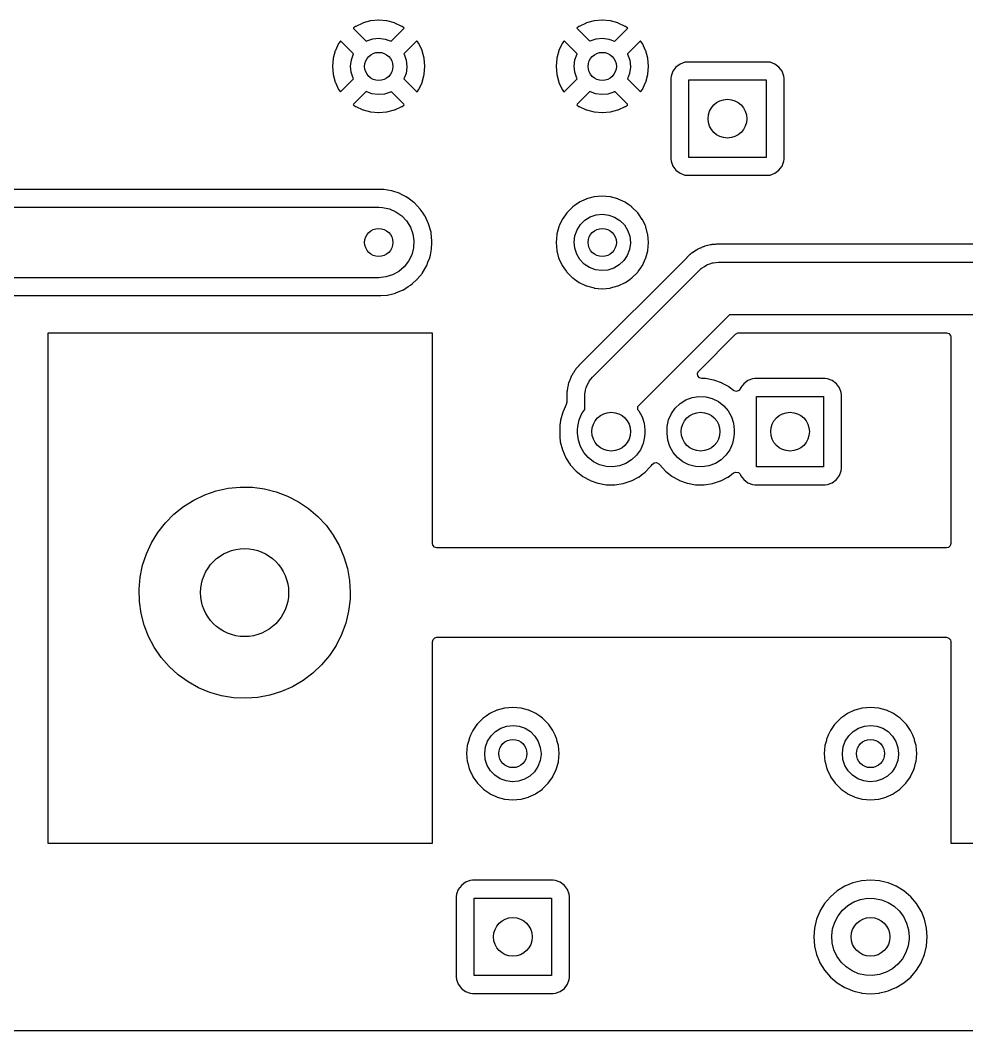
# Model space of a CAD drawing. Extents: x 80 to 223, y -132 to -72.
# Drawn here: x 114.02 to 140.91, y -131.83 to -103.12 of the extents above; entities that cross this region are included whole.
import ezdxf

# ---------------------------------------------------------------- set-up
doc = ezdxf.new("R2010")
doc.units = 0
doc.layers.add('BLACK', color=7, linetype='CONTINUOUS')

msp = doc.modelspace()

# ---------------------------------------------------------------- linework, layer by layer
at = {"layer": 'BLACK', "linetype": 'CONTINUOUS'}
for p, q in [((123.493, -103.337), (123.485, -103.347)), ((123.545, -103.3), (123.493, -103.337)), ((123.554, -103.295), (123.545, -103.3)), ((123.752, -103.203), (123.554, -103.295)), ((123.762, -103.199), (123.752, -103.203)), ((123.973, -103.142), (123.762, -103.199)), ((123.983, -103.14), (123.973, -103.142)), ((124.201, -103.121), (123.983, -103.14)), ((124.211, -103.121), (124.201, -103.121)), ((124.429, -103.14), (124.211, -103.121)), ((124.439, -103.142), (124.429, -103.14)), ((124.65, -103.199), (124.439, -103.142)), ((124.66, -103.203), (124.65, -103.199)), ((124.858, -103.295), (124.66, -103.203)), ((124.867, -103.3), (124.858, -103.295)), ((124.918, -103.336), (124.867, -103.3)), ((124.927, -103.347), (124.918, -103.336)), ((129.843, -103.337), (129.835, -103.347)), ((129.895, -103.3), (129.843, -103.337)), ((129.904, -103.295), (129.895, -103.3)), ((130.102, -103.203), (129.904, -103.295)), ((130.112, -103.199), (130.102, -103.203)), ((130.323, -103.142), (130.112, -103.199)), ((130.333, -103.14), (130.323, -103.142)), ((130.551, -103.121), (130.333, -103.14)), ((130.561, -103.121), (130.551, -103.121)), ((130.779, -103.14), (130.561, -103.121)), ((130.789, -103.142), (130.779, -103.14)), ((131, -103.199), (130.789, -103.142)), ((131.01, -103.203), (131, -103.199)), ((131.208, -103.295), (131.01, -103.203)), ((131.217, -103.3), (131.208, -103.295)), ((131.268, -103.336), (131.217, -103.3)), ((131.278, -103.348), (131.268, -103.336)), ((123.485, -103.347), (123.492, -103.36)), ((123.492, -103.36), (123.85, -103.719)), ((124.562, -103.719), (124.921, -103.36)), ((124.921, -103.36), (124.928, -103.348)), ((124.928, -103.348), (124.927, -103.347)), ((129.835, -103.347), (129.842, -103.36)), ((129.842, -103.36), (130.201, -103.719)), ((130.912, -103.719), (131.271, -103.36)), ((131.271, -103.36), (131.278, -103.348)), ((123.067, -103.782), (122.975, -103.98)), ((123.072, -103.773), (123.067, -103.782)), ((123.108, -103.722), (123.072, -103.773)), ((123.12, -103.712), (123.108, -103.722)), ((123.132, -103.719), (123.12, -103.712)), ((123.49, -104.077), (123.132, -103.719)), ((123.85, -103.719), (123.865, -103.71)), ((123.865, -103.71), (124.034, -103.653)), ((124.034, -103.653), (124.212, -103.634)), ((124.212, -103.634), (124.389, -103.655)), ((124.389, -103.655), (124.557, -103.715)), ((124.557, -103.715), (124.562, -103.719)), ((125.28, -103.72), (124.921, -104.078)), ((125.293, -103.713), (125.28, -103.72)), ((125.303, -103.721), (125.293, -103.713)), ((125.34, -103.773), (125.303, -103.721)), ((125.345, -103.782), (125.34, -103.773)), ((125.437, -103.98), (125.345, -103.782)), ((129.417, -103.782), (129.325, -103.98)), ((129.422, -103.773), (129.417, -103.782)), ((129.458, -103.722), (129.422, -103.773)), ((129.47, -103.712), (129.458, -103.722)), ((129.482, -103.719), (129.47, -103.712)), ((129.84, -104.077), (129.482, -103.719)), ((130.201, -103.719), (130.215, -103.71)), ((130.215, -103.71), (130.384, -103.653)), ((130.384, -103.653), (130.562, -103.634)), ((130.562, -103.634), (130.739, -103.655)), ((130.739, -103.655), (130.907, -103.715)), ((130.907, -103.715), (130.912, -103.719)), ((131.63, -103.72), (131.271, -104.078)), ((131.643, -103.713), (131.63, -103.72)), ((131.653, -103.721), (131.643, -103.713)), ((131.69, -103.773), (131.653, -103.721)), ((131.695, -103.782), (131.69, -103.773)), ((131.787, -103.98), (131.695, -103.782)), ((122.971, -103.99), (122.914, -104.201)), ((122.975, -103.98), (122.971, -103.99)), ((123.428, -104.246), (123.489, -104.078)), ((123.489, -104.078), (123.49, -104.077)), ((124.921, -104.078), (124.927, -104.088)), ((124.927, -104.088), (124.986, -104.257)), ((125.441, -103.99), (125.437, -103.98)), ((125.498, -104.201), (125.441, -103.99)), ((129.321, -103.99), (129.264, -104.201)), ((129.325, -103.98), (129.321, -103.99)), ((129.778, -104.246), (129.839, -104.078)), ((129.839, -104.078), (129.84, -104.077)), ((131.271, -104.078), (131.277, -104.088)), ((131.277, -104.088), (131.336, -104.257)), ((131.791, -103.99), (131.787, -103.98)), ((131.848, -104.201), (131.791, -103.99)), ((122.912, -104.211), (122.893, -104.429)), ((122.893, -104.429), (122.893, -104.439)), ((122.893, -104.439), (122.912, -104.657)), ((122.914, -104.201), (122.912, -104.211)), ((123.406, -104.423), (123.428, -104.246)), ((123.423, -104.6), (123.406, -104.423)), ((125.006, -104.456), (124.981, -104.633)), ((124.986, -104.257), (125.006, -104.434)), ((125.006, -104.434), (125.006, -104.456)), ((125.5, -104.211), (125.498, -104.201)), ((125.519, -104.429), (125.5, -104.211)), ((125.5, -104.657), (125.519, -104.439)), ((125.519, -104.439), (125.519, -104.429)), ((129.262, -104.211), (129.243, -104.429)), ((129.243, -104.429), (129.243, -104.439)), ((129.243, -104.439), (129.262, -104.657)), ((129.264, -104.201), (129.262, -104.211)), ((129.756, -104.423), (129.778, -104.246)), ((129.773, -104.6), (129.756, -104.423)), ((131.356, -104.456), (131.331, -104.633)), ((131.336, -104.257), (131.356, -104.434)), ((131.356, -104.434), (131.356, -104.456)), ((131.85, -104.211), (131.848, -104.201)), ((131.869, -104.429), (131.85, -104.211)), ((131.85, -104.657), (131.869, -104.439)), ((131.869, -104.439), (131.869, -104.429)), ((132.649, -104.455), (132.561, -104.571)), ((132.765, -104.367), (132.649, -104.455)), ((132.902, -104.316), (132.765, -104.367)), ((132.964, -104.309), (132.902, -104.316)), ((135.26, -104.309), (132.964, -104.309)), ((135.322, -104.316), (135.26, -104.309)), ((135.459, -104.367), (135.322, -104.316)), ((135.575, -104.455), (135.459, -104.367)), ((135.663, -104.571), (135.575, -104.455)), ((122.912, -104.657), (122.914, -104.667)), ((122.914, -104.667), (122.971, -104.878)), ((123.48, -104.77), (123.423, -104.6)), ((123.492, -104.789), (123.48, -104.77)), ((124.981, -104.633), (124.921, -104.79)), ((125.441, -104.878), (125.498, -104.667)), ((125.498, -104.667), (125.5, -104.657)), ((129.262, -104.657), (129.264, -104.667)), ((129.264, -104.667), (129.321, -104.878)), ((129.83, -104.77), (129.773, -104.6)), ((129.842, -104.789), (129.83, -104.77)), ((131.331, -104.633), (131.271, -104.79)), ((131.791, -104.878), (131.848, -104.667)), ((131.848, -104.667), (131.85, -104.657)), ((132.51, -104.708), (132.504, -104.77)), ((132.504, -104.77), (132.504, -107.066)), ((132.561, -104.571), (132.51, -104.708)), ((135.714, -104.708), (135.663, -104.571)), ((135.72, -104.77), (135.714, -104.708)), ((135.72, -107.066), (135.72, -104.77)), ((122.971, -104.878), (122.975, -104.888)), ((122.975, -104.888), (123.067, -105.086)), ((123.132, -105.148), (123.492, -104.789)), ((124.921, -104.79), (125.28, -105.149)), ((125.345, -105.086), (125.437, -104.888)), ((125.437, -104.888), (125.441, -104.878)), ((129.321, -104.878), (129.325, -104.888)), ((129.325, -104.888), (129.417, -105.086)), ((129.482, -105.148), (129.842, -104.789)), ((131.271, -104.79), (131.63, -105.149)), ((131.695, -105.086), (131.787, -104.888)), ((131.787, -104.888), (131.791, -104.878)), ((133.012, -107.018), (133.012, -104.818)), ((133.012, -104.818), (135.212, -104.818)), ((135.212, -104.818), (135.212, -107.018)), ((123.067, -105.086), (123.072, -105.095)), ((123.072, -105.095), (123.109, -105.147)), ((123.109, -105.147), (123.119, -105.155)), ((123.119, -105.155), (123.132, -105.148)), ((123.85, -105.15), (123.491, -105.508)), ((124.012, -105.21), (123.85, -105.15)), ((124.189, -105.234), (124.012, -105.21)), ((124.367, -105.218), (124.189, -105.234)), ((124.536, -105.163), (124.367, -105.218)), ((124.561, -105.148), (124.536, -105.163)), ((124.92, -105.508), (124.561, -105.148)), ((125.28, -105.149), (125.292, -105.156)), ((125.292, -105.156), (125.304, -105.146)), ((125.304, -105.146), (125.34, -105.095)), ((125.34, -105.095), (125.345, -105.086)), ((129.417, -105.086), (129.422, -105.095)), ((129.422, -105.095), (129.459, -105.147)), ((129.459, -105.147), (129.469, -105.155)), ((129.469, -105.155), (129.482, -105.148)), ((130.2, -105.15), (129.841, -105.508)), ((130.362, -105.21), (130.2, -105.15)), ((130.539, -105.234), (130.362, -105.21)), ((130.717, -105.218), (130.539, -105.234)), ((130.886, -105.163), (130.717, -105.218)), ((130.911, -105.148), (130.886, -105.163)), ((131.27, -105.508), (130.911, -105.148)), ((131.63, -105.149), (131.642, -105.156)), ((131.642, -105.156), (131.654, -105.146)), ((131.654, -105.146), (131.69, -105.095)), ((131.69, -105.095), (131.695, -105.086)), ((123.491, -105.508), (123.484, -105.52)), ((123.484, -105.52), (123.494, -105.532)), ((123.494, -105.532), (123.545, -105.568)), ((123.545, -105.568), (123.554, -105.573)), ((123.554, -105.573), (123.752, -105.665)), ((124.66, -105.665), (124.858, -105.573)), ((124.858, -105.573), (124.867, -105.568)), ((124.867, -105.568), (124.919, -105.531)), ((124.919, -105.531), (124.927, -105.521)), ((124.927, -105.52), (124.92, -105.508)), ((124.927, -105.521), (124.927, -105.52)), ((129.841, -105.508), (129.834, -105.52)), ((129.834, -105.52), (129.844, -105.532)), ((129.844, -105.532), (129.895, -105.568)), ((129.895, -105.568), (129.904, -105.573)), ((129.904, -105.573), (130.102, -105.665)), ((131.01, -105.665), (131.208, -105.573)), ((131.208, -105.573), (131.217, -105.568)), ((131.217, -105.568), (131.269, -105.531)), ((131.269, -105.531), (131.277, -105.521)), ((131.277, -105.521), (131.27, -105.508)), ((123.752, -105.665), (123.762, -105.669)), ((123.762, -105.669), (123.973, -105.726)), ((123.973, -105.726), (123.983, -105.728)), ((123.983, -105.728), (124.201, -105.747)), ((124.201, -105.747), (124.211, -105.747)), ((124.211, -105.747), (124.429, -105.728)), ((124.429, -105.728), (124.439, -105.726)), ((124.439, -105.726), (124.65, -105.669)), ((124.65, -105.669), (124.66, -105.665)), ((130.102, -105.665), (130.112, -105.669)), ((130.112, -105.669), (130.323, -105.726)), ((130.323, -105.726), (130.333, -105.728)), ((130.333, -105.728), (130.551, -105.747)), ((130.551, -105.747), (130.561, -105.747)), ((130.561, -105.747), (130.779, -105.728)), ((130.779, -105.728), (130.789, -105.726)), ((130.789, -105.726), (131, -105.669)), ((131, -105.669), (131.01, -105.665)), ((132.504, -107.066), (132.51, -107.128)), ((135.212, -107.018), (133.012, -107.018)), ((135.714, -107.128), (135.72, -107.066)), ((132.51, -107.128), (132.561, -107.265)), ((132.561, -107.265), (132.649, -107.381)), ((135.575, -107.381), (135.663, -107.265)), ((135.663, -107.265), (135.714, -107.128)), ((132.649, -107.381), (132.765, -107.469)), ((132.765, -107.469), (132.902, -107.52)), ((132.902, -107.52), (132.964, -107.526)), ((132.964, -107.526), (135.26, -107.526)), ((135.26, -107.526), (135.322, -107.52)), ((135.322, -107.52), (135.459, -107.469)), ((135.459, -107.469), (135.575, -107.381)), ((124.314, -107.925), (110.18, -107.925)), ((124.315, -107.926), (124.314, -107.925)), ((124.339, -107.927), (124.315, -107.926)), ((124.315, -107.926), (124.315, -107.926)), ((124.343, -107.927), (124.339, -107.927)), ((124.339, -107.927), (124.339, -107.927)), ((124.347, -107.927), (124.343, -107.927)), ((124.451, -107.945), (124.347, -107.927)), ((124.347, -107.927), (124.347, -107.927)), ((124.582, -107.968), (124.451, -107.945)), ((124.812, -108.047), (124.582, -107.968)), ((124.816, -108.05), (124.812, -108.047)), ((124.989, -108.142), (124.816, -108.05)), ((125.026, -108.162), (124.989, -108.142)), ((125.03, -108.165), (125.026, -108.162)), ((125.206, -108.3), (125.03, -108.165)), ((125.03, -108.165), (125.03, -108.165)), ((130.102, -108.202), (129.904, -108.294)), ((130.107, -108.2), (130.102, -108.202)), ((130.102, -108.202), (130.102, -108.202)), ((130.112, -108.198), (130.107, -108.2)), ((130.323, -108.142), (130.112, -108.198)), ((130.112, -108.198), (130.112, -108.198)), ((130.328, -108.14), (130.323, -108.142)), ((130.323, -108.142), (130.323, -108.142)), ((130.556, -108.121), (130.328, -108.14)), ((130.784, -108.14), (130.556, -108.121)), ((130.789, -108.142), (130.784, -108.14)), ((131, -108.198), (130.789, -108.142)), ((130.789, -108.142), (130.789, -108.142)), ((131.005, -108.2), (131, -108.198)), ((131, -108.198), (131, -108.198)), ((131.01, -108.202), (131.005, -108.2)), ((131.208, -108.294), (131.01, -108.202)), ((131.01, -108.202), (131.01, -108.202)), ((110.156, -108.434), (124.206, -108.434)), ((124.206, -108.434), (124.311, -108.439)), ((124.311, -108.439), (124.508, -108.481)), ((124.508, -108.481), (124.694, -108.561)), ((125.219, -108.309), (125.206, -108.3)), ((125.385, -108.486), (125.219, -108.309)), ((125.465, -108.603), (125.385, -108.486)), ((129.712, -108.428), (129.55, -108.59)), ((129.716, -108.425), (129.712, -108.428)), ((129.799, -108.367), (129.716, -108.425)), ((129.716, -108.425), (129.716, -108.425)), ((129.899, -108.296), (129.799, -108.367)), ((129.904, -108.294), (129.899, -108.296)), ((129.904, -108.294), (129.904, -108.294)), ((131.213, -108.296), (131.208, -108.294)), ((131.208, -108.294), (131.208, -108.294)), ((131.313, -108.367), (131.213, -108.296)), ((131.396, -108.425), (131.313, -108.367)), ((131.4, -108.428), (131.396, -108.425)), ((131.396, -108.425), (131.396, -108.425)), ((131.562, -108.59), (131.4, -108.428)), ((124.694, -108.561), (124.859, -108.677)), ((124.859, -108.677), (124.998, -108.824)), ((125.518, -108.681), (125.465, -108.603)), ((125.522, -108.686), (125.518, -108.681)), ((125.524, -108.691), (125.522, -108.686)), ((125.622, -108.902), (125.524, -108.691)), ((125.524, -108.691), (125.524, -108.691)), ((129.416, -108.782), (129.342, -108.942)), ((129.418, -108.777), (129.416, -108.782)), ((129.416, -108.782), (129.416, -108.782)), ((129.509, -108.649), (129.418, -108.777)), ((129.547, -108.594), (129.509, -108.649)), ((129.55, -108.59), (129.547, -108.594)), ((129.547, -108.594), (129.547, -108.594)), ((130.063, -108.804), (130.215, -108.71)), ((130.215, -108.71), (130.384, -108.653)), ((130.384, -108.653), (130.562, -108.634)), ((130.562, -108.634), (130.739, -108.655)), ((130.739, -108.655), (130.907, -108.715)), ((130.907, -108.715), (131.057, -108.811)), ((131.565, -108.594), (131.562, -108.59)), ((131.603, -108.649), (131.565, -108.594)), ((131.565, -108.594), (131.565, -108.594)), ((131.694, -108.777), (131.603, -108.649)), ((131.696, -108.782), (131.694, -108.777)), ((131.77, -108.942), (131.696, -108.782)), ((131.696, -108.782), (131.696, -108.782)), ((124.998, -108.824), (125.105, -108.996)), ((125.105, -108.996), (125.175, -109.185)), ((125.624, -108.906), (125.622, -108.902)), ((125.622, -108.902), (125.622, -108.902)), ((125.691, -109.14), (125.624, -108.906)), ((129.32, -108.99), (129.267, -109.188)), ((129.322, -108.985), (129.32, -108.99)), ((129.32, -108.99), (129.32, -108.99)), ((129.342, -108.942), (129.322, -108.985)), ((129.778, -109.246), (129.839, -109.078)), ((129.839, -109.078), (129.936, -108.928)), ((129.936, -108.928), (130.063, -108.804)), ((131.057, -108.811), (131.183, -108.937)), ((131.183, -108.937), (131.277, -109.088)), ((131.79, -108.985), (131.77, -108.942)), ((131.792, -108.99), (131.79, -108.985)), ((131.845, -109.188), (131.792, -108.99)), ((131.792, -108.99), (131.792, -108.99)), ((125.175, -109.185), (125.205, -109.385)), ((125.691, -109.145), (125.691, -109.14)), ((125.709, -109.297), (125.691, -109.145)), ((125.691, -109.145), (125.691, -109.145)), ((125.718, -109.381), (125.709, -109.297)), ((129.262, -109.206), (129.243, -109.434)), ((129.267, -109.188), (129.262, -109.206)), ((129.756, -109.423), (129.778, -109.246)), ((131.277, -109.088), (131.336, -109.257)), ((131.336, -109.257), (131.356, -109.434)), ((131.85, -109.206), (131.845, -109.188)), ((131.869, -109.434), (131.85, -109.206)), ((125.194, -109.587), (125.143, -109.783)), ((125.205, -109.385), (125.194, -109.587)), ((125.672, -109.791), (125.706, -109.629)), ((125.706, -109.629), (125.707, -109.624)), ((125.706, -109.629), (125.706, -109.629)), ((125.707, -109.624), (125.716, -109.434)), ((125.716, -109.434), (125.718, -109.381)), ((129.243, -109.434), (129.262, -109.662)), ((129.773, -109.6), (129.756, -109.423)), ((129.83, -109.77), (129.773, -109.6)), ((131.331, -109.633), (131.268, -109.8)), ((131.356, -109.456), (131.331, -109.633)), ((131.356, -109.434), (131.356, -109.456)), ((131.85, -109.662), (131.869, -109.434)), ((133.231, -109.649), (133.215, -109.656)), ((133.246, -109.64), (133.231, -109.649)), ((133.261, -109.63), (133.246, -109.64)), ((133.266, -109.628), (133.261, -109.63)), ((133.338, -109.598), (133.266, -109.628)), ((133.266, -109.628), (133.266, -109.628)), ((133.342, -109.596), (133.338, -109.598)), ((133.412, -109.562), (133.342, -109.596)), ((133.418, -109.56), (133.412, -109.562)), ((133.412, -109.562), (133.412, -109.562)), ((133.429, -109.557), (133.418, -109.56)), ((133.435, -109.555), (133.429, -109.557)), ((133.451, -109.549), (133.435, -109.555)), ((133.457, -109.547), (133.451, -109.549)), ((133.468, -109.542), (133.457, -109.547)), ((133.473, -109.541), (133.468, -109.542)), ((133.549, -109.524), (133.473, -109.541)), ((133.473, -109.541), (133.473, -109.541)), ((133.554, -109.522), (133.549, -109.524)), ((133.629, -109.502), (133.554, -109.522)), ((133.634, -109.5), (133.629, -109.502)), ((133.629, -109.502), (133.629, -109.502)), ((133.648, -109.499), (133.634, -109.5)), ((133.652, -109.499), (133.648, -109.499)), ((133.669, -109.496), (133.652, -109.499)), ((133.687, -109.492), (133.669, -109.496)), ((133.74, -109.49), (133.687, -109.492)), ((133.77, -109.488), (133.74, -109.49)), ((133.775, -109.488), (133.77, -109.488)), ((133.798, -109.486), (133.775, -109.488)), ((133.801, -109.486), (133.798, -109.486)), ((133.798, -109.486), (133.798, -109.486)), ((133.824, -109.486), (133.801, -109.486)), ((133.83, -109.485), (133.824, -109.486)), ((133.905, -109.482), (133.83, -109.485)), ((133.911, -109.482), (133.905, -109.482)), ((133.905, -109.482), (133.905, -109.482)), ((133.928, -109.484), (133.911, -109.482)), ((133.933, -109.484), (133.928, -109.484)), ((133.949, -109.486), (133.933, -109.484)), ((142.887, -109.486), (133.949, -109.486)), ((125.143, -109.783), (125.054, -109.964)), ((125.605, -109.998), (125.656, -109.866)), ((125.656, -109.866), (125.658, -109.861)), ((125.656, -109.866), (125.656, -109.866)), ((125.658, -109.861), (125.672, -109.791)), ((129.262, -109.662), (129.264, -109.667)), ((129.264, -109.667), (129.264, -109.667)), ((129.264, -109.667), (129.317, -109.866)), ((129.317, -109.866), (129.322, -109.883)), ((129.322, -109.883), (129.324, -109.888)), ((129.324, -109.888), (129.324, -109.888)), ((129.324, -109.888), (129.416, -110.086)), ((129.922, -109.922), (129.83, -109.77)), ((130.046, -110.05), (129.922, -109.922)), ((132.957, -109.866), (129.985, -112.837)), ((131.268, -109.8), (131.169, -109.948)), ((131.696, -110.086), (131.788, -109.888)), ((131.788, -109.888), (131.79, -109.883)), ((131.788, -109.888), (131.788, -109.888)), ((131.79, -109.883), (131.795, -109.866)), ((131.795, -109.866), (131.848, -109.667)), ((131.848, -109.667), (131.85, -109.662)), ((131.848, -109.667), (131.848, -109.667)), ((132.958, -109.864), (132.957, -109.866)), ((133.028, -109.791), (132.958, -109.864)), ((133.032, -109.787), (133.028, -109.791)), ((133.042, -109.78), (133.032, -109.787)), ((133.052, -109.772), (133.042, -109.78)), ((133.073, -109.754), (133.052, -109.772)), ((133.143, -109.708), (133.073, -109.754)), ((133.147, -109.705), (133.143, -109.708)), ((133.21, -109.66), (133.147, -109.705)), ((133.215, -109.656), (133.21, -109.66)), ((133.21, -109.66), (133.21, -109.66)), ((124.93, -110.124), (124.777, -110.255)), ((125.054, -109.964), (124.93, -110.124)), ((125.449, -110.298), (125.545, -110.132)), ((125.545, -110.132), (125.568, -110.092)), ((125.568, -110.092), (125.571, -110.088)), ((125.568, -110.092), (125.568, -110.092)), ((125.571, -110.088), (125.605, -109.998)), ((129.416, -110.086), (129.416, -110.086)), ((129.416, -110.086), (129.418, -110.091)), ((129.418, -110.091), (129.462, -110.153)), ((129.462, -110.153), (129.539, -110.263)), ((130.195, -110.148), (130.046, -110.05)), ((130.362, -110.21), (130.195, -110.148)), ((130.28, -113.262), (133.328, -110.214)), ((130.539, -110.234), (130.362, -110.21)), ((130.717, -110.218), (130.539, -110.234)), ((130.886, -110.163), (130.717, -110.218)), ((131.04, -110.071), (130.886, -110.163)), ((131.169, -109.948), (131.04, -110.071)), ((131.573, -110.263), (131.65, -110.153)), ((131.65, -110.153), (131.694, -110.091)), ((131.694, -110.091), (131.696, -110.086)), ((131.696, -110.086), (131.696, -110.086)), ((133.328, -110.214), (133.368, -110.178)), ((133.368, -110.178), (133.377, -110.169)), ((133.377, -110.169), (133.384, -110.164)), ((133.384, -110.164), (133.397, -110.152)), ((133.397, -110.152), (133.46, -110.114)), ((133.46, -110.114), (133.522, -110.073)), ((133.522, -110.073), (133.535, -110.069)), ((133.535, -110.069), (133.546, -110.062)), ((133.546, -110.062), (133.616, -110.039)), ((133.616, -110.039), (133.685, -110.014)), ((133.685, -110.014), (133.699, -110.013)), ((133.699, -110.013), (133.711, -110.009)), ((133.711, -110.009), (133.785, -110.003)), ((133.785, -110.003), (133.858, -109.994)), ((133.858, -109.994), (143.522, -109.994)), ((124.206, -110.434), (110.57, -110.434)), ((124.407, -110.414), (124.206, -110.434)), ((124.6, -110.353), (124.407, -110.414)), ((124.777, -110.255), (124.6, -110.353)), ((125.158, -110.606), (125.291, -110.489)), ((125.291, -110.489), (125.295, -110.485)), ((125.291, -110.489), (125.291, -110.489)), ((125.295, -110.485), (125.298, -110.481)), ((125.298, -110.481), (125.446, -110.302)), ((125.446, -110.302), (125.449, -110.298)), ((125.446, -110.302), (125.446, -110.302)), ((129.539, -110.263), (129.55, -110.278)), ((129.55, -110.278), (129.712, -110.44)), ((129.712, -110.44), (129.716, -110.443)), ((129.716, -110.443), (129.716, -110.443)), ((129.716, -110.443), (129.763, -110.476)), ((129.763, -110.476), (129.899, -110.572)), ((131.213, -110.572), (131.349, -110.476)), ((131.349, -110.476), (131.396, -110.443)), ((131.396, -110.443), (131.4, -110.44)), ((131.396, -110.443), (131.396, -110.443)), ((131.4, -110.44), (131.562, -110.278)), ((131.562, -110.278), (131.573, -110.263)), ((124.688, -110.868), (124.902, -110.777)), ((124.902, -110.777), (124.907, -110.775)), ((124.907, -110.775), (125.045, -110.689)), ((125.045, -110.689), (125.108, -110.649)), ((125.108, -110.649), (125.113, -110.646)), ((125.108, -110.649), (125.108, -110.649)), ((125.113, -110.646), (125.158, -110.606)), ((129.899, -110.572), (129.904, -110.574)), ((129.904, -110.574), (129.904, -110.574)), ((129.904, -110.574), (130.102, -110.666)), ((130.102, -110.666), (130.107, -110.668)), ((130.107, -110.668), (130.112, -110.67)), ((130.112, -110.67), (130.112, -110.67)), ((130.112, -110.67), (130.323, -110.726)), ((130.323, -110.726), (130.323, -110.726)), ((130.323, -110.726), (130.328, -110.728)), ((130.328, -110.728), (130.556, -110.747)), ((130.556, -110.747), (130.784, -110.728)), ((130.784, -110.728), (130.789, -110.726)), ((130.789, -110.726), (131, -110.67)), ((130.789, -110.726), (130.789, -110.726)), ((131, -110.67), (131.005, -110.668)), ((131, -110.67), (131, -110.67)), ((131.005, -110.668), (131.01, -110.666)), ((131.01, -110.666), (131.208, -110.574)), ((131.208, -110.574), (131.213, -110.572)), ((131.208, -110.574), (131.208, -110.574)), ((110.833, -110.942), (124.267, -110.942)), ((124.267, -110.942), (124.27, -110.942)), ((124.27, -110.942), (124.443, -110.928)), ((124.27, -110.942), (124.27, -110.942)), ((124.443, -110.928), (124.443, -110.928)), ((124.443, -110.928), (124.448, -110.928)), ((124.448, -110.928), (124.453, -110.927)), ((124.453, -110.927), (124.679, -110.871)), ((124.453, -110.927), (124.453, -110.927)), ((124.679, -110.871), (124.684, -110.87)), ((124.684, -110.87), (124.688, -110.868)), ((124.688, -110.868), (124.688, -110.868)), ((134.169, -111.494), (131.56, -114.103)), ((151.432, -111.494), (134.169, -111.494)), ((125.73, -112.014), (114.808, -112.014)), ((114.808, -112.014), (114.808, -126.492)), ((125.73, -117.984), (125.73, -112.014)), ((133.297, -113.085), (134.342, -112.039)), ((134.342, -112.039), (134.405, -112.005)), ((134.405, -112.005), (134.431, -112.002)), ((134.431, -112.002), (140.336, -112.002)), ((140.336, -112.002), (140.404, -112.023)), ((140.404, -112.023), (140.451, -112.076)), ((140.451, -112.076), (140.462, -112.128)), ((140.462, -112.128), (140.462, -117.984)), ((129.772, -113.071), (129.735, -113.137)), ((129.776, -113.067), (129.772, -113.071)), ((129.784, -113.057), (129.776, -113.067)), ((129.776, -113.067), (129.776, -113.067)), ((129.794, -113.043), (129.784, -113.057)), ((129.801, -113.033), (129.794, -113.043)), ((129.804, -113.028), (129.801, -113.033)), ((129.801, -113.033), (129.801, -113.033)), ((129.807, -113.024), (129.804, -113.028)), ((129.86, -112.966), (129.807, -113.024)), ((129.807, -113.024), (129.807, -113.024)), ((129.863, -112.962), (129.86, -112.966)), ((129.878, -112.945), (129.863, -112.962)), ((129.88, -112.942), (129.878, -112.945)), ((129.878, -112.945), (129.878, -112.945)), ((129.896, -112.926), (129.88, -112.942)), ((129.9, -112.922), (129.896, -112.926)), ((129.918, -112.902), (129.9, -112.922)), ((129.955, -112.862), (129.918, -112.902)), ((129.972, -112.848), (129.955, -112.862)), ((129.985, -112.837), (129.972, -112.848)), ((133.262, -113.154), (133.292, -113.09)), ((133.292, -113.09), (133.297, -113.085)), ((129.627, -113.361), (129.6, -113.427)), ((129.631, -113.349), (129.627, -113.361)), ((129.633, -113.345), (129.631, -113.349)), ((129.659, -113.271), (129.633, -113.345)), ((129.661, -113.266), (129.659, -113.271)), ((129.659, -113.271), (129.659, -113.271)), ((129.664, -113.261), (129.661, -113.266)), ((129.67, -113.25), (129.664, -113.261)), ((129.664, -113.261), (129.664, -113.261)), ((129.677, -113.235), (129.67, -113.25)), ((129.682, -113.224), (129.677, -113.235)), ((129.684, -113.218), (129.682, -113.224)), ((129.682, -113.224), (129.682, -113.224)), ((129.69, -113.21), (129.684, -113.218)), ((129.728, -113.148), (129.69, -113.21)), ((129.731, -113.143), (129.728, -113.148)), ((129.735, -113.137), (129.731, -113.143)), ((130.18, -113.388), (130.186, -113.376)), ((130.186, -113.376), (130.234, -113.32)), ((130.234, -113.32), (130.28, -113.262)), ((133.271, -113.225), (133.262, -113.154)), ((133.317, -113.279), (133.271, -113.225)), ((133.385, -113.3), (133.317, -113.279)), ((133.457, -113.301), (133.385, -113.3)), ((133.488, -113.301), (133.457, -113.301)), ((133.493, -113.302), (133.488, -113.301)), ((133.719, -113.342), (133.493, -113.302)), ((133.493, -113.302), (133.493, -113.302)), ((133.724, -113.343), (133.719, -113.342)), ((133.719, -113.342), (133.719, -113.342)), ((133.729, -113.345), (133.724, -113.343)), ((133.946, -113.422), (133.729, -113.345)), ((133.729, -113.345), (133.729, -113.345)), ((134.691, -113.357), (134.574, -113.445)), ((134.827, -113.306), (134.691, -113.357)), ((134.889, -113.299), (134.827, -113.306)), ((136.891, -113.299), (134.889, -113.299)), ((136.953, -113.306), (136.891, -113.299)), ((137.089, -113.357), (136.953, -113.306)), ((137.206, -113.445), (137.089, -113.357)), ((129.555, -113.651), (129.553, -113.675)), ((129.572, -113.565), (129.555, -113.647)), ((129.555, -113.647), (129.555, -113.651)), ((129.555, -113.651), (129.555, -113.651)), ((129.573, -113.56), (129.572, -113.565)), ((129.585, -113.483), (129.573, -113.56)), ((129.586, -113.478), (129.585, -113.483)), ((129.592, -113.461), (129.586, -113.478)), ((129.597, -113.444), (129.592, -113.461)), ((129.599, -113.432), (129.597, -113.444)), ((129.6, -113.427), (129.599, -113.432)), ((129.599, -113.432), (129.599, -113.432)), ((130.066, -113.699), (130.083, -113.628)), ((130.083, -113.628), (130.098, -113.555)), ((130.098, -113.555), (130.104, -113.543)), ((130.104, -113.543), (130.107, -113.531)), ((130.107, -113.531), (130.141, -113.465)), ((130.141, -113.465), (130.172, -113.398)), ((130.172, -113.398), (130.18, -113.388)), ((133.951, -113.423), (133.946, -113.422)), ((133.946, -113.422), (133.946, -113.422)), ((133.955, -113.426), (133.951, -113.423)), ((134.157, -113.537), (133.955, -113.426)), ((133.955, -113.426), (133.955, -113.426)), ((134.161, -113.539), (134.157, -113.537)), ((134.157, -113.537), (134.157, -113.537)), ((134.165, -113.543), (134.161, -113.539)), ((134.283, -113.636), (134.165, -113.543)), ((134.165, -113.543), (134.165, -113.543)), ((134.301, -113.647), (134.283, -113.636)), ((134.37, -113.663), (134.301, -113.647)), ((134.437, -113.638), (134.37, -113.663)), ((134.479, -113.581), (134.437, -113.638)), ((134.487, -113.561), (134.479, -113.581)), ((134.574, -113.445), (134.487, -113.561)), ((137.293, -113.561), (137.206, -113.445)), ((137.344, -113.698), (137.293, -113.561)), ((129.551, -113.694), (129.55, -113.699)), ((129.55, -113.699), (129.55, -113.705)), ((129.55, -113.705), (129.55, -113.705)), ((129.55, -113.705), (129.551, -113.806)), ((129.552, -113.688), (129.551, -113.694)), ((129.551, -113.806), (129.552, -113.808)), ((129.553, -113.675), (129.552, -113.688)), ((129.552, -113.808), (129.552, -113.975)), ((130.06, -113.792), (130.063, -113.738)), ((130.06, -114.179), (130.06, -113.792)), ((130.063, -113.725), (130.065, -113.717)), ((130.063, -113.738), (130.063, -113.725)), ((130.065, -113.717), (130.066, -113.699)), ((132.769, -114.006), (132.932, -113.904)), ((132.932, -113.904), (133.113, -113.838)), ((133.113, -113.838), (133.303, -113.809)), ((133.303, -113.809), (133.496, -113.819)), ((133.496, -113.819), (133.682, -113.868)), ((133.682, -113.868), (133.855, -113.953)), ((133.855, -113.953), (134.007, -114.071)), ((134.938, -115.808), (134.938, -113.808)), ((134.938, -113.808), (136.843, -113.808)), ((136.843, -113.808), (136.843, -115.808)), ((137.351, -113.76), (137.344, -113.698)), ((137.351, -115.856), (137.351, -113.76)), ((129.441, -114.239), (129.434, -114.254)), ((129.533, -114.041), (129.441, -114.239)), ((129.535, -114.036), (129.533, -114.041)), ((129.533, -114.041), (129.533, -114.041)), ((129.552, -113.975), (129.535, -114.036)), ((129.535, -114.036), (129.535, -114.036)), ((129.979, -114.296), (130.06, -114.179)), ((131.56, -114.103), (131.56, -114.179)), ((131.56, -114.179), (131.592, -114.217)), ((131.592, -114.217), (131.685, -114.385)), ((132.519, -114.296), (132.629, -114.138)), ((132.629, -114.138), (132.769, -114.006)), ((134.007, -114.071), (134.132, -114.217)), ((134.132, -114.217), (134.225, -114.385)), ((129.369, -114.491), (129.355, -114.624)), ((129.37, -114.486), (129.369, -114.491)), ((129.434, -114.254), (129.37, -114.486)), ((129.863, -114.661), (129.902, -114.472)), ((129.902, -114.472), (129.979, -114.296)), ((131.685, -114.385), (131.743, -114.569)), ((132.403, -114.661), (132.442, -114.472)), ((132.442, -114.472), (132.519, -114.296)), ((134.225, -114.385), (134.283, -114.569)), ((129.355, -114.624), (129.349, -114.682)), ((129.349, -114.682), (129.349, -114.916)), ((129.857, -114.76), (129.863, -114.661)), ((129.857, -114.855), (129.857, -114.76)), ((131.743, -114.569), (131.762, -114.76)), ((131.762, -114.76), (131.762, -114.855)), ((132.398, -114.76), (132.403, -114.661)), ((132.398, -114.855), (132.398, -114.76)), ((134.283, -114.569), (134.302, -114.76)), ((134.302, -114.76), (134.302, -114.855)), ((129.349, -114.916), (129.349, -114.919)), ((129.349, -114.919), (129.349, -114.919)), ((129.349, -114.919), (129.352, -114.956)), ((129.352, -114.956), (129.364, -115.095)), ((129.364, -115.095), (129.422, -115.328)), ((129.877, -115.047), (129.857, -114.855)), ((129.935, -115.231), (129.877, -115.047)), ((131.757, -114.955), (131.718, -115.144)), ((131.762, -114.855), (131.757, -114.955)), ((132.417, -115.047), (132.398, -114.855)), ((132.475, -115.231), (132.417, -115.047)), ((134.297, -114.955), (134.258, -115.144)), ((134.302, -114.855), (134.297, -114.955)), ((129.422, -115.328), (129.518, -115.548)), ((130.028, -115.399), (129.935, -115.231)), ((131.641, -115.32), (131.531, -115.478)), ((131.718, -115.144), (131.641, -115.32)), ((132.568, -115.399), (132.475, -115.231)), ((134.181, -115.32), (134.071, -115.478)), ((134.258, -115.144), (134.181, -115.32)), ((129.518, -115.548), (129.601, -115.677)), ((129.601, -115.677), (129.643, -115.741)), ((130.153, -115.545), (130.028, -115.399)), ((130.305, -115.663), (130.153, -115.545)), ((130.478, -115.748), (130.305, -115.663)), ((131.391, -115.61), (131.228, -115.712)), ((131.531, -115.478), (131.391, -115.61)), ((132.693, -115.545), (132.568, -115.399)), ((132.845, -115.663), (132.693, -115.545)), ((133.018, -115.748), (132.845, -115.663)), ((133.931, -115.61), (133.768, -115.712)), ((134.071, -115.478), (133.931, -115.61)), ((129.643, -115.741), (129.648, -115.75)), ((129.648, -115.75), (129.81, -115.928)), ((129.81, -115.928), (129.862, -115.969)), ((130.664, -115.797), (130.478, -115.748)), ((130.857, -115.807), (130.664, -115.797)), ((131.047, -115.778), (130.857, -115.807)), ((131.228, -115.712), (131.047, -115.778)), ((131.671, -116.036), (131.779, -115.955)), ((131.779, -115.955), (131.783, -115.952)), ((131.779, -115.955), (131.779, -115.955)), ((131.783, -115.952), (131.912, -115.817)), ((131.912, -115.817), (131.946, -115.782)), ((131.946, -115.782), (131.949, -115.778)), ((131.946, -115.782), (131.946, -115.782)), ((131.949, -115.778), (131.975, -115.741)), ((131.975, -115.741), (132.029, -115.696)), ((132.029, -115.696), (132.1, -115.688)), ((132.1, -115.688), (132.164, -115.719)), ((132.164, -115.719), (132.184, -115.744)), ((132.184, -115.744), (132.188, -115.75)), ((132.188, -115.75), (132.35, -115.928)), ((132.35, -115.928), (132.402, -115.969)), ((133.204, -115.797), (133.018, -115.748)), ((133.397, -115.807), (133.204, -115.797)), ((133.587, -115.778), (133.397, -115.807)), ((133.768, -115.712), (133.587, -115.778)), ((134.286, -115.98), (134.353, -115.955)), ((134.353, -115.955), (134.422, -115.97)), ((136.843, -115.808), (134.938, -115.808)), ((137.293, -116.055), (137.344, -115.918)), ((137.344, -115.918), (137.351, -115.856)), ((129.862, -115.969), (129.995, -116.073)), ((129.995, -116.073), (129.995, -116.073)), ((129.995, -116.073), (129.999, -116.077)), ((129.999, -116.077), (130.003, -116.079)), ((130.003, -116.079), (130.003, -116.079)), ((130.003, -116.079), (130.205, -116.19)), ((130.205, -116.19), (130.205, -116.19)), ((130.205, -116.19), (130.209, -116.193)), ((130.209, -116.193), (130.214, -116.194)), ((130.214, -116.194), (130.214, -116.194)), ((130.214, -116.194), (130.431, -116.271)), ((131.15, -116.282), (131.262, -116.245)), ((131.262, -116.245), (131.373, -116.209)), ((131.373, -116.209), (131.378, -116.207)), ((131.373, -116.209), (131.373, -116.209)), ((131.378, -116.207), (131.383, -116.205)), ((131.383, -116.205), (131.587, -116.098)), ((131.383, -116.205), (131.383, -116.205)), ((131.587, -116.098), (131.591, -116.096)), ((131.591, -116.096), (131.671, -116.036)), ((132.402, -115.969), (132.535, -116.073)), ((132.535, -116.073), (132.535, -116.073)), ((132.535, -116.073), (132.539, -116.077)), ((132.539, -116.077), (132.543, -116.079)), ((132.543, -116.079), (132.543, -116.079)), ((132.543, -116.079), (132.745, -116.19)), ((132.745, -116.19), (132.745, -116.19)), ((132.745, -116.19), (132.749, -116.193)), ((132.749, -116.193), (132.754, -116.194)), ((132.754, -116.194), (132.754, -116.194)), ((132.754, -116.194), (132.971, -116.271)), ((133.69, -116.282), (133.802, -116.245)), ((133.802, -116.245), (133.913, -116.209)), ((133.913, -116.209), (133.918, -116.207)), ((133.913, -116.209), (133.913, -116.209)), ((133.918, -116.207), (133.923, -116.205)), ((133.923, -116.205), (134.127, -116.098)), ((133.923, -116.205), (133.923, -116.205)), ((134.127, -116.098), (134.131, -116.096)), ((134.131, -116.096), (134.286, -115.98)), ((134.422, -115.97), (134.472, -116.02)), ((134.472, -116.02), (134.48, -116.036)), ((134.48, -116.036), (134.484, -116.046)), ((134.484, -116.046), (134.487, -116.055)), ((134.487, -116.055), (134.574, -116.171)), ((134.574, -116.171), (134.691, -116.259)), ((137.089, -116.259), (137.206, -116.171)), ((137.206, -116.171), (137.293, -116.055)), ((119.262, -116.602), (119.589, -116.491)), ((119.589, -116.491), (119.927, -116.417)), ((119.927, -116.417), (120.27, -116.383)), ((120.27, -116.383), (120.616, -116.388)), ((120.616, -116.388), (120.958, -116.433)), ((120.958, -116.433), (121.293, -116.517)), ((121.293, -116.517), (121.616, -116.639)), ((130.431, -116.271), (130.431, -116.271)), ((130.431, -116.271), (130.436, -116.273)), ((130.436, -116.273), (130.441, -116.274)), ((130.441, -116.274), (130.441, -116.274)), ((130.441, -116.274), (130.667, -116.314)), ((130.667, -116.314), (130.667, -116.314)), ((130.667, -116.314), (130.672, -116.315)), ((130.672, -116.315), (130.759, -116.316)), ((130.759, -116.316), (130.907, -116.318)), ((130.907, -116.318), (130.907, -116.318)), ((130.907, -116.318), (130.912, -116.318)), ((130.912, -116.318), (131.15, -116.282)), ((132.971, -116.271), (132.971, -116.271)), ((132.971, -116.271), (132.976, -116.273)), ((132.976, -116.273), (132.981, -116.274)), ((132.981, -116.274), (132.981, -116.274)), ((132.981, -116.274), (133.207, -116.314)), ((133.207, -116.314), (133.207, -116.314)), ((133.207, -116.314), (133.212, -116.315)), ((133.212, -116.315), (133.299, -116.316)), ((133.299, -116.316), (133.447, -116.318)), ((133.447, -116.318), (133.447, -116.318)), ((133.447, -116.318), (133.452, -116.318)), ((133.452, -116.318), (133.69, -116.282)), ((134.691, -116.259), (134.827, -116.31)), ((134.827, -116.31), (134.889, -116.316)), ((134.889, -116.316), (136.891, -116.316)), ((136.891, -116.316), (136.953, -116.31)), ((136.953, -116.31), (137.089, -116.259)), ((118.658, -116.935), (118.951, -116.751)), ((118.951, -116.751), (119.262, -116.602)), ((121.616, -116.639), (121.923, -116.798)), ((121.923, -116.798), (122.21, -116.99)), ((118.389, -117.151), (118.658, -116.935)), ((122.21, -116.99), (122.472, -117.215)), ((117.933, -117.668), (118.146, -117.396)), ((118.146, -117.396), (118.389, -117.151)), ((122.472, -117.215), (122.708, -117.468)), ((117.752, -117.962), (117.933, -117.668)), ((122.708, -117.468), (122.912, -117.746)), ((117.607, -118.276), (117.752, -117.962)), ((122.912, -117.746), (123.083, -118.046)), ((123.083, -118.046), (123.219, -118.364)), ((125.741, -118.036), (125.73, -117.984)), ((125.788, -118.09), (125.741, -118.036)), ((125.856, -118.11), (125.788, -118.09)), ((140.336, -118.11), (125.856, -118.11)), ((140.388, -118.099), (140.336, -118.11)), ((140.442, -118.052), (140.388, -118.099)), ((140.462, -117.984), (140.442, -118.052)), ((117.498, -118.604), (117.607, -118.276)), ((123.219, -118.364), (123.317, -118.695)), ((117.428, -118.942), (117.498, -118.604)), ((123.317, -118.695), (123.376, -119.035)), ((117.397, -119.286), (117.428, -118.942)), ((123.376, -119.035), (123.396, -119.38)), ((117.407, -119.631), (117.397, -119.286)), ((123.396, -119.38), (123.39, -119.568)), ((117.455, -119.973), (117.407, -119.631)), ((123.39, -119.568), (123.349, -119.911)), ((117.543, -120.307), (117.455, -119.973)), ((123.349, -119.911), (123.268, -120.247)), ((123.268, -120.247), (123.149, -120.571)), ((117.668, -120.629), (117.543, -120.307)), ((117.83, -120.934), (117.668, -120.629)), ((123.149, -120.571), (122.994, -120.88)), ((125.73, -120.776), (125.75, -120.708)), ((125.73, -126.492), (125.73, -120.776)), ((125.75, -120.708), (125.804, -120.661)), ((125.804, -120.661), (125.856, -120.65)), ((125.856, -120.65), (140.336, -120.65)), ((140.336, -120.65), (140.404, -120.67)), ((140.404, -120.67), (140.451, -120.724)), ((140.451, -120.724), (140.462, -120.776)), ((140.462, -120.776), (140.462, -126.492)), ((118.026, -121.219), (117.83, -120.934)), ((122.994, -120.88), (122.804, -121.169)), ((118.253, -121.479), (118.026, -121.219)), ((122.804, -121.169), (122.583, -121.434)), ((118.508, -121.711), (118.253, -121.479)), ((122.332, -121.671), (122.056, -121.879)), ((122.583, -121.434), (122.332, -121.671)), ((118.789, -121.913), (118.508, -121.711)), ((119.09, -122.081), (118.789, -121.913)), ((122.056, -121.879), (121.758, -122.053)), ((119.409, -122.213), (119.09, -122.081)), ((119.742, -122.308), (119.409, -122.213)), ((121.442, -122.192), (121.112, -122.293)), ((121.758, -122.053), (121.442, -122.192)), ((120.082, -122.364), (119.742, -122.308)), ((120.427, -122.38), (120.082, -122.364)), ((120.772, -122.356), (120.427, -122.38)), ((121.112, -122.293), (120.772, -122.356)), ((127.359, -122.814), (127.254, -122.888)), ((127.364, -122.812), (127.359, -122.814)), ((127.562, -122.72), (127.364, -122.812)), ((127.364, -122.812), (127.364, -122.812)), ((127.567, -122.718), (127.562, -122.72)), ((127.562, -122.72), (127.562, -122.72)), ((127.572, -122.716), (127.567, -122.718)), ((127.783, -122.66), (127.572, -122.716)), ((127.572, -122.716), (127.572, -122.716)), ((127.788, -122.658), (127.783, -122.66)), ((127.783, -122.66), (127.783, -122.66)), ((128.016, -122.639), (127.788, -122.658)), ((128.244, -122.658), (128.016, -122.639)), ((128.249, -122.66), (128.244, -122.658)), ((128.46, -122.716), (128.249, -122.66)), ((128.249, -122.66), (128.249, -122.66)), ((128.465, -122.718), (128.46, -122.716)), ((128.46, -122.716), (128.46, -122.716)), ((128.47, -122.72), (128.465, -122.718)), ((128.668, -122.812), (128.47, -122.72)), ((128.47, -122.72), (128.47, -122.72)), ((128.673, -122.814), (128.668, -122.812)), ((128.668, -122.812), (128.668, -122.812)), ((128.778, -122.888), (128.673, -122.814)), ((137.519, -122.814), (137.414, -122.888)), ((137.524, -122.812), (137.519, -122.814)), ((137.722, -122.72), (137.524, -122.812)), ((137.524, -122.812), (137.524, -122.812)), ((137.727, -122.718), (137.722, -122.72)), ((137.722, -122.72), (137.722, -122.72)), ((137.732, -122.716), (137.727, -122.718)), ((137.943, -122.66), (137.732, -122.716)), ((137.732, -122.716), (137.732, -122.716)), ((137.948, -122.658), (137.943, -122.66)), ((137.943, -122.66), (137.943, -122.66)), ((138.176, -122.639), (137.948, -122.658)), ((138.404, -122.658), (138.176, -122.639)), ((138.409, -122.66), (138.404, -122.658)), ((138.62, -122.716), (138.409, -122.66)), ((138.409, -122.66), (138.409, -122.66)), ((138.625, -122.718), (138.62, -122.716)), ((138.62, -122.716), (138.62, -122.716)), ((138.63, -122.72), (138.625, -122.718)), ((138.828, -122.812), (138.63, -122.72)), ((138.63, -122.72), (138.63, -122.72)), ((138.833, -122.814), (138.828, -122.812)), ((138.828, -122.812), (138.828, -122.812)), ((138.938, -122.888), (138.833, -122.814)), ((126.997, -123.125), (126.878, -123.295)), ((127.007, -123.112), (126.997, -123.125)), ((127.01, -123.108), (127.007, -123.112)), ((127.007, -123.112), (127.007, -123.112)), ((127.172, -122.946), (127.01, -123.108)), ((127.176, -122.943), (127.172, -122.946)), ((127.254, -122.888), (127.176, -122.943)), ((127.176, -122.943), (127.176, -122.943)), ((128.856, -122.943), (128.778, -122.888)), ((128.86, -122.946), (128.856, -122.943)), ((128.856, -122.943), (128.856, -122.943)), ((129.022, -123.108), (128.86, -122.946)), ((129.025, -123.112), (129.022, -123.108)), ((129.035, -123.125), (129.025, -123.112)), ((129.025, -123.112), (129.025, -123.112)), ((129.154, -123.295), (129.035, -123.125)), ((137.157, -123.125), (137.038, -123.295)), ((137.167, -123.112), (137.157, -123.125)), ((137.17, -123.108), (137.167, -123.112)), ((137.167, -123.112), (137.167, -123.112)), ((137.332, -122.946), (137.17, -123.108)), ((137.336, -122.943), (137.332, -122.946)), ((137.414, -122.888), (137.336, -122.943)), ((137.336, -122.943), (137.336, -122.943)), ((139.016, -122.943), (138.938, -122.888)), ((139.02, -122.946), (139.016, -122.943)), ((139.016, -122.943), (139.016, -122.943)), ((139.182, -123.108), (139.02, -122.946)), ((139.185, -123.112), (139.182, -123.108)), ((139.195, -123.125), (139.185, -123.112)), ((139.185, -123.112), (139.185, -123.112)), ((139.314, -123.295), (139.195, -123.125)), ((126.815, -123.431), (126.782, -123.503)), ((126.876, -123.3), (126.815, -123.431)), ((126.878, -123.295), (126.876, -123.3)), ((126.876, -123.3), (126.876, -123.3)), ((127.396, -123.446), (127.523, -123.322)), ((127.523, -123.322), (127.675, -123.228)), ((127.675, -123.228), (127.844, -123.171)), ((127.844, -123.171), (128.022, -123.152)), ((128.022, -123.152), (128.199, -123.173)), ((128.199, -123.173), (128.367, -123.233)), ((128.367, -123.233), (128.517, -123.329)), ((128.517, -123.329), (128.643, -123.455)), ((129.156, -123.3), (129.154, -123.295)), ((129.217, -123.431), (129.156, -123.3)), ((129.156, -123.3), (129.156, -123.3)), ((129.25, -123.503), (129.217, -123.431)), ((136.975, -123.431), (136.942, -123.503)), ((137.036, -123.3), (136.975, -123.431)), ((137.038, -123.295), (137.036, -123.3)), ((137.036, -123.3), (137.036, -123.3)), ((137.556, -123.446), (137.683, -123.322)), ((137.683, -123.322), (137.835, -123.228)), ((137.835, -123.228), (138.004, -123.171)), ((138.004, -123.171), (138.182, -123.152)), ((138.182, -123.152), (138.359, -123.173)), ((138.359, -123.173), (138.527, -123.233)), ((138.527, -123.233), (138.677, -123.329)), ((138.677, -123.329), (138.803, -123.455)), ((139.316, -123.3), (139.314, -123.295)), ((139.377, -123.431), (139.316, -123.3)), ((139.316, -123.3), (139.316, -123.3)), ((139.41, -123.503), (139.377, -123.431)), ((126.754, -123.606), (126.722, -123.724)), ((126.78, -123.508), (126.754, -123.606)), ((126.782, -123.503), (126.78, -123.508)), ((126.78, -123.508), (126.78, -123.508)), ((127.238, -123.764), (127.299, -123.596)), ((127.299, -123.596), (127.396, -123.446)), ((128.643, -123.455), (128.737, -123.606)), ((128.737, -123.606), (128.796, -123.775)), ((129.252, -123.508), (129.25, -123.503)), ((129.278, -123.606), (129.252, -123.508)), ((129.252, -123.508), (129.252, -123.508)), ((129.31, -123.724), (129.278, -123.606)), ((136.914, -123.606), (136.882, -123.724)), ((136.94, -123.508), (136.914, -123.606)), ((136.942, -123.503), (136.94, -123.508)), ((136.94, -123.508), (136.94, -123.508)), ((137.398, -123.764), (137.459, -123.596)), ((137.459, -123.596), (137.556, -123.446)), ((138.803, -123.455), (138.897, -123.606)), ((138.897, -123.606), (138.956, -123.775)), ((139.412, -123.508), (139.41, -123.503)), ((139.438, -123.606), (139.412, -123.508)), ((139.412, -123.508), (139.412, -123.508)), ((139.47, -123.724), (139.438, -123.606)), ((126.722, -123.724), (126.703, -123.952)), ((126.703, -123.952), (126.722, -124.18)), ((127.216, -123.941), (127.238, -123.764)), ((127.233, -124.118), (127.216, -123.941)), ((128.816, -123.974), (128.791, -124.151)), ((128.796, -123.775), (128.816, -123.952)), ((128.816, -123.952), (128.816, -123.974)), ((129.329, -123.952), (129.31, -123.724)), ((129.31, -124.18), (129.329, -123.952)), ((136.882, -123.724), (136.863, -123.952)), ((136.863, -123.952), (136.882, -124.18)), ((137.376, -123.941), (137.398, -123.764)), ((137.393, -124.118), (137.376, -123.941)), ((138.976, -123.974), (138.951, -124.151)), ((138.956, -123.775), (138.976, -123.952)), ((138.976, -123.952), (138.976, -123.974)), ((139.489, -123.952), (139.47, -123.724)), ((139.47, -124.18), (139.489, -123.952)), ((126.722, -124.18), (126.724, -124.185)), ((126.724, -124.185), (126.724, -124.185)), ((126.724, -124.185), (126.768, -124.349)), ((127.29, -124.288), (127.233, -124.118)), ((127.382, -124.44), (127.29, -124.288)), ((128.791, -124.151), (128.728, -124.318)), ((129.264, -124.349), (129.308, -124.185)), ((129.308, -124.185), (129.31, -124.18)), ((129.308, -124.185), (129.308, -124.185)), ((136.882, -124.18), (136.884, -124.185)), ((136.884, -124.185), (136.884, -124.185)), ((136.884, -124.185), (136.928, -124.349)), ((137.45, -124.288), (137.393, -124.118)), ((137.542, -124.44), (137.45, -124.288)), ((138.951, -124.151), (138.888, -124.318)), ((139.424, -124.349), (139.468, -124.185)), ((139.468, -124.185), (139.47, -124.18)), ((139.468, -124.185), (139.468, -124.185)), ((126.768, -124.349), (126.782, -124.401)), ((126.782, -124.401), (126.784, -124.406)), ((126.784, -124.406), (126.784, -124.406)), ((126.784, -124.406), (126.876, -124.604)), ((127.506, -124.568), (127.382, -124.44)), ((127.655, -124.666), (127.506, -124.568)), ((128.629, -124.466), (128.5, -124.589)), ((128.728, -124.318), (128.629, -124.466)), ((129.156, -124.604), (129.248, -124.406)), ((129.248, -124.406), (129.25, -124.401)), ((129.248, -124.406), (129.248, -124.406)), ((129.25, -124.401), (129.264, -124.349)), ((136.928, -124.349), (136.942, -124.401)), ((136.942, -124.401), (136.944, -124.406)), ((136.944, -124.406), (136.944, -124.406)), ((136.944, -124.406), (137.036, -124.604)), ((137.666, -124.568), (137.542, -124.44)), ((137.815, -124.666), (137.666, -124.568)), ((138.789, -124.466), (138.66, -124.589)), ((138.888, -124.318), (138.789, -124.466)), ((139.316, -124.604), (139.408, -124.406)), ((139.408, -124.406), (139.41, -124.401)), ((139.408, -124.406), (139.408, -124.406)), ((139.41, -124.401), (139.424, -124.349)), ((126.876, -124.604), (126.876, -124.604)), ((126.876, -124.604), (126.878, -124.609)), ((126.878, -124.609), (127.01, -124.796)), ((127.01, -124.796), (127.172, -124.958)), ((127.822, -124.728), (127.655, -124.666)), ((127.999, -124.752), (127.822, -124.728)), ((128.177, -124.736), (127.999, -124.752)), ((128.346, -124.681), (128.177, -124.736)), ((128.5, -124.589), (128.346, -124.681)), ((128.86, -124.958), (129.022, -124.796)), ((129.022, -124.796), (129.154, -124.609)), ((129.154, -124.609), (129.156, -124.604)), ((129.156, -124.604), (129.156, -124.604)), ((137.036, -124.604), (137.036, -124.604)), ((137.036, -124.604), (137.038, -124.609)), ((137.038, -124.609), (137.17, -124.796)), ((137.17, -124.796), (137.332, -124.958)), ((137.982, -124.728), (137.815, -124.666)), ((138.159, -124.752), (137.982, -124.728)), ((138.337, -124.736), (138.159, -124.752)), ((138.506, -124.681), (138.337, -124.736)), ((138.66, -124.589), (138.506, -124.681)), ((139.02, -124.958), (139.182, -124.796)), ((139.182, -124.796), (139.314, -124.609)), ((139.314, -124.609), (139.316, -124.604)), ((139.316, -124.604), (139.316, -124.604)), ((127.172, -124.958), (127.176, -124.961)), ((127.176, -124.961), (127.176, -124.961)), ((127.176, -124.961), (127.188, -124.97)), ((127.188, -124.97), (127.359, -125.09)), ((127.359, -125.09), (127.364, -125.092)), ((127.364, -125.092), (127.364, -125.092)), ((127.364, -125.092), (127.562, -125.184)), ((128.47, -125.184), (128.668, -125.092)), ((128.668, -125.092), (128.673, -125.09)), ((128.668, -125.092), (128.668, -125.092)), ((128.673, -125.09), (128.844, -124.97)), ((128.844, -124.97), (128.856, -124.961)), ((128.856, -124.961), (128.86, -124.958)), ((128.856, -124.961), (128.856, -124.961)), ((137.332, -124.958), (137.336, -124.961)), ((137.336, -124.961), (137.336, -124.961)), ((137.336, -124.961), (137.348, -124.97)), ((137.348, -124.97), (137.519, -125.09)), ((137.519, -125.09), (137.524, -125.092)), ((137.524, -125.092), (137.524, -125.092)), ((137.524, -125.092), (137.722, -125.184)), ((138.63, -125.184), (138.828, -125.092)), ((138.828, -125.092), (138.833, -125.09)), ((138.828, -125.092), (138.828, -125.092)), ((138.833, -125.09), (139.004, -124.97)), ((139.004, -124.97), (139.016, -124.961)), ((139.016, -124.961), (139.02, -124.958)), ((139.016, -124.961), (139.016, -124.961)), ((127.562, -125.184), (127.567, -125.186)), ((127.567, -125.186), (127.572, -125.188)), ((127.572, -125.188), (127.572, -125.188)), ((127.572, -125.188), (127.783, -125.244)), ((127.783, -125.244), (127.783, -125.244)), ((127.783, -125.244), (127.788, -125.246)), ((127.788, -125.246), (128.016, -125.265)), ((128.016, -125.265), (128.244, -125.246)), ((128.244, -125.246), (128.249, -125.244)), ((128.249, -125.244), (128.46, -125.188)), ((128.249, -125.244), (128.249, -125.244)), ((128.46, -125.188), (128.465, -125.186)), ((128.46, -125.188), (128.46, -125.188)), ((128.465, -125.186), (128.47, -125.184)), ((137.722, -125.184), (137.727, -125.186)), ((137.727, -125.186), (137.732, -125.188)), ((137.732, -125.188), (137.732, -125.188)), ((137.732, -125.188), (137.943, -125.244)), ((137.943, -125.244), (137.943, -125.244)), ((137.943, -125.244), (137.948, -125.246)), ((137.948, -125.246), (138.176, -125.265)), ((138.176, -125.265), (138.404, -125.246)), ((138.404, -125.246), (138.409, -125.244)), ((138.409, -125.244), (138.62, -125.188)), ((138.409, -125.244), (138.409, -125.244)), ((138.62, -125.188), (138.625, -125.186)), ((138.62, -125.188), (138.62, -125.188)), ((138.625, -125.186), (138.63, -125.184)), ((114.808, -126.492), (125.73, -126.492)), ((140.462, -126.492), (150.346, -126.492)), ((126.553, -127.696), (126.465, -127.812)), ((126.669, -127.608), (126.553, -127.696)), ((126.806, -127.557), (126.669, -127.608)), ((126.868, -127.55), (126.806, -127.557)), ((129.164, -127.55), (126.868, -127.55)), ((129.226, -127.557), (129.164, -127.55)), ((129.363, -127.608), (129.226, -127.557)), ((129.479, -127.696), (129.363, -127.608)), ((129.567, -127.812), (129.479, -127.696)), ((137.443, -127.721), (137.228, -127.854)), ((137.448, -127.719), (137.443, -127.721)), ((137.673, -127.626), (137.448, -127.719)), ((137.448, -127.719), (137.448, -127.719)), ((137.677, -127.624), (137.673, -127.626)), ((137.673, -127.626), (137.673, -127.626)), ((137.762, -127.604), (137.677, -127.624)), ((137.919, -127.567), (137.762, -127.604)), ((137.924, -127.565), (137.919, -127.567)), ((137.919, -127.567), (137.919, -127.567)), ((138.176, -127.546), (137.924, -127.565)), ((138.428, -127.565), (138.176, -127.546)), ((138.433, -127.567), (138.428, -127.565)), ((138.59, -127.604), (138.433, -127.567)), ((138.433, -127.567), (138.433, -127.567)), ((138.675, -127.624), (138.59, -127.604)), ((138.679, -127.626), (138.675, -127.624)), ((138.904, -127.719), (138.679, -127.626)), ((138.679, -127.626), (138.679, -127.626)), ((138.909, -127.721), (138.904, -127.719)), ((138.904, -127.719), (138.904, -127.719)), ((139.124, -127.854), (138.909, -127.721)), ((126.414, -127.949), (126.407, -128.011)), ((126.407, -128.011), (126.407, -130.307)), ((126.465, -127.812), (126.414, -127.949)), ((129.618, -127.949), (129.567, -127.812)), ((129.624, -128.011), (129.618, -127.949)), ((129.624, -130.307), (129.624, -128.011)), ((137.035, -128.018), (136.871, -128.211)), ((137.228, -127.854), (137.035, -128.018)), ((139.317, -128.018), (139.124, -127.854)), ((139.481, -128.211), (139.317, -128.018)), ((126.916, -130.259), (126.916, -128.059)), ((126.916, -128.059), (129.116, -128.059)), ((129.116, -128.059), (129.116, -130.259)), ((136.871, -128.211), (136.738, -128.426)), ((137.378, -128.402), (137.529, -128.269)), ((137.529, -128.269), (137.702, -128.166)), ((137.702, -128.166), (137.891, -128.096)), ((137.891, -128.096), (138.09, -128.062)), ((138.09, -128.062), (138.291, -128.065)), ((138.291, -128.065), (138.488, -128.104)), ((138.488, -128.104), (138.675, -128.179)), ((138.675, -128.179), (138.846, -128.286)), ((138.846, -128.286), (138.993, -128.423)), ((139.614, -128.426), (139.481, -128.211)), ((136.732, -128.442), (136.641, -128.66)), ((136.736, -128.431), (136.732, -128.442)), ((136.738, -128.426), (136.736, -128.431)), ((136.736, -128.431), (136.736, -128.431)), ((137.16, -128.738), (137.253, -128.56)), ((137.253, -128.56), (137.378, -128.402)), ((138.993, -128.423), (139.114, -128.584)), ((139.114, -128.584), (139.203, -128.765)), ((139.616, -128.431), (139.614, -128.426)), ((139.62, -128.442), (139.616, -128.431)), ((139.616, -128.431), (139.616, -128.431)), ((139.711, -128.66), (139.62, -128.442)), ((136.641, -128.66), (136.582, -128.907)), ((137.1, -128.93), (137.16, -128.738)), ((139.203, -128.765), (139.258, -128.959)), ((139.77, -128.907), (139.711, -128.66)), ((136.582, -128.907), (136.563, -129.159)), ((136.563, -129.159), (136.582, -129.411)), ((137.076, -129.13), (137.1, -128.93)), ((137.09, -129.331), (137.076, -129.13)), ((139.258, -128.959), (139.276, -129.159)), ((139.276, -129.159), (139.274, -129.217)), ((139.789, -129.159), (139.77, -128.907)), ((139.77, -129.411), (139.789, -129.159)), ((136.582, -129.411), (136.584, -129.416)), ((136.584, -129.416), (136.584, -129.416)), ((136.584, -129.416), (136.586, -129.427)), ((136.586, -129.427), (136.641, -129.658)), ((137.139, -129.526), (137.09, -129.331)), ((139.246, -129.416), (139.181, -129.606)), ((139.274, -129.217), (139.246, -129.416)), ((139.711, -129.658), (139.766, -129.427)), ((139.766, -129.427), (139.768, -129.416)), ((139.768, -129.416), (139.77, -129.411)), ((139.768, -129.416), (139.768, -129.416)), ((136.641, -129.658), (136.643, -129.662)), ((136.643, -129.662), (136.643, -129.662)), ((136.643, -129.662), (136.73, -129.871)), ((137.223, -129.709), (137.139, -129.526)), ((137.34, -129.873), (137.223, -129.709)), ((139.181, -129.606), (139.083, -129.782)), ((139.622, -129.871), (139.709, -129.662)), ((139.709, -129.662), (139.711, -129.658)), ((139.709, -129.662), (139.709, -129.662)), ((136.73, -129.871), (136.738, -129.892)), ((136.738, -129.892), (136.871, -130.107)), ((137.484, -130.014), (137.34, -129.873)), ((137.651, -130.126), (137.484, -130.014)), ((138.954, -129.937), (138.799, -130.066)), ((139.083, -129.782), (138.954, -129.937)), ((139.481, -130.107), (139.614, -129.892)), ((139.614, -129.892), (139.622, -129.871)), ((126.407, -130.307), (126.414, -130.369)), ((129.116, -130.259), (126.916, -130.259)), ((129.618, -130.369), (129.624, -130.307)), ((136.871, -130.107), (137.035, -130.3)), ((137.035, -130.3), (137.228, -130.464)), ((137.836, -130.205), (137.651, -130.126)), ((138.032, -130.25), (137.836, -130.205)), ((138.234, -130.257), (138.032, -130.25)), ((138.433, -130.229), (138.234, -130.257)), ((138.623, -130.164), (138.433, -130.229)), ((138.799, -130.066), (138.623, -130.164)), ((139.124, -130.464), (139.317, -130.3)), ((139.317, -130.3), (139.481, -130.107)), ((126.414, -130.369), (126.465, -130.506)), ((126.465, -130.506), (126.553, -130.622)), ((129.479, -130.622), (129.567, -130.506)), ((129.567, -130.506), (129.618, -130.369)), ((137.228, -130.464), (137.443, -130.597)), ((137.443, -130.597), (137.448, -130.599)), ((137.448, -130.599), (137.448, -130.599)), ((137.448, -130.599), (137.518, -130.628)), ((138.834, -130.628), (138.904, -130.599)), ((138.904, -130.599), (138.909, -130.597)), ((138.904, -130.599), (138.904, -130.599)), ((138.909, -130.597), (139.124, -130.464)), ((126.553, -130.622), (126.669, -130.71)), ((126.669, -130.71), (126.806, -130.761)), ((126.806, -130.761), (126.868, -130.767)), ((126.868, -130.767), (129.164, -130.767)), ((129.164, -130.767), (129.226, -130.761)), ((129.226, -130.761), (129.363, -130.71)), ((129.363, -130.71), (129.479, -130.622)), ((137.518, -130.628), (137.677, -130.694)), ((137.677, -130.694), (137.745, -130.71)), ((137.745, -130.71), (137.919, -130.751)), ((137.919, -130.751), (137.919, -130.751)), ((137.919, -130.751), (137.924, -130.753)), ((137.924, -130.753), (138.176, -130.772)), ((138.176, -130.772), (138.428, -130.753)), ((138.428, -130.753), (138.433, -130.751)), ((138.433, -130.751), (138.607, -130.71)), ((138.433, -130.751), (138.433, -130.751)), ((138.607, -130.71), (138.675, -130.694)), ((138.675, -130.694), (138.834, -130.628)), ((218.144, -131.826), (84.8854, -131.826))]:
    msp.add_line(p, q, dxfattribs=at)
at = {"layer": 'BLACK'}
for centre, radius in [((124.206, -104.434), 0.4), ((130.556, -104.434), 0.4), ((134.112, -105.918), 0.55), ((124.206, -109.434), 0.4), ((130.556, -109.434), 0.4), ((130.81, -114.808), 0.55), ((133.35, -114.808), 0.55), ((135.89, -114.808), 0.55), ((120.396, -119.38), 1.25), ((128.016, -123.952), 0.4), ((138.176, -123.952), 0.4), ((128.016, -129.159), 0.55), ((138.176, -129.159), 0.55)]:
    msp.add_circle(centre, radius, dxfattribs=at)

doc.saveas('drawing.dxf')
